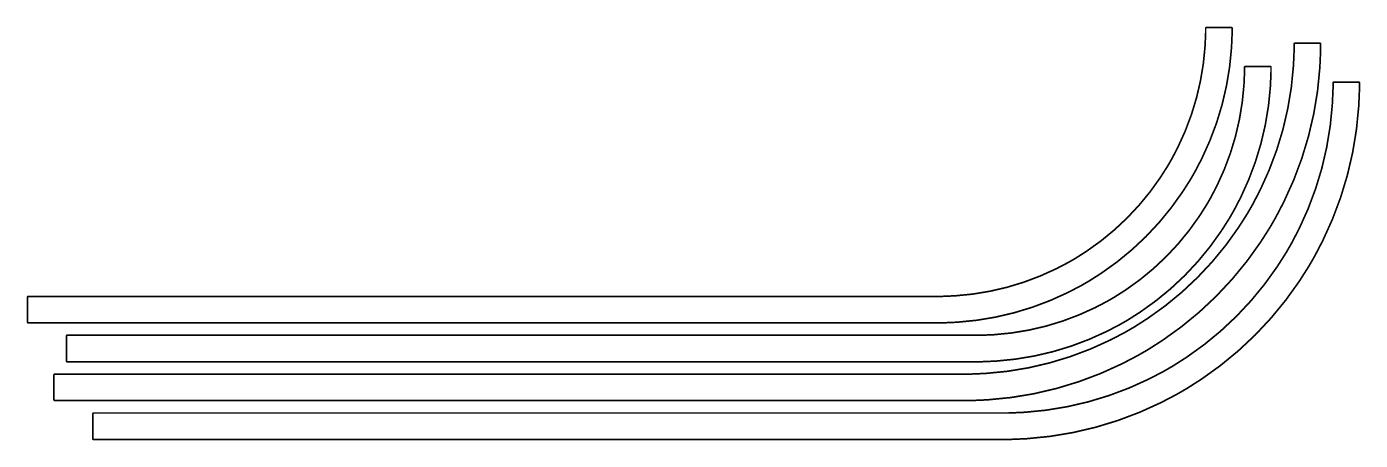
# Model space of a CAD drawing. Extents: x 1 to 736, y 1 to 227.
# Drawn here: x 574.4 to 735.7, y 12.6 to 62.6 of the extents above; entities that cross this region are included whole.
import ezdxf

# ---------------------------------------------------------------- set-up
doc = ezdxf.new("R2010")
doc.units = 0
doc.layers.get('0').update_dxf_attribs({"linetype": 'CONTINUOUS'})

msp = doc.modelspace()

# ---------------------------------------------------------------- linework, layer by layer
at = {"color": 0, "const_width": 0.2}
for points in [[(574.643, 26.8387), (684.643, 26.8387), (685.229, 26.8387), (686.982, 26.9159), (689.3, 27.1446), (691.596, 27.5249), (693.857, 28.0527), (696.08, 28.7266), (698.257, 29.5451), (700.38, 30.507), (701.94, 31.3173), (702.444, 31.6081), (702.949, 31.9002), (704.427, 32.8442), (706.325, 34.2015), (708.12, 35.6775), (709.817, 37.2664), (711.405, 38.9625), (712.879, 40.7596), (714.237, 42.6544), (715.183, 44.1332), (715.476, 44.6387), (715.765, 45.1446), (716.576, 46.7018), (717.536, 48.8251), (718.358, 51.0011), (719.032, 53.2253), (719.557, 55.4881), (719.938, 57.7825), (720.168, 60.1017), (720.245, 61.8546), (720.245, 62.4388)], [(717.042, 62.4388), (717.042, 61.9083), (716.971, 60.3127), (716.763, 58.2013), (716.418, 56.1139), (715.938, 54.0537), (715.324, 52.0305), (714.58, 50.0489), (713.705, 48.1157), (712.967, 46.699), (712.703, 46.2386), (712.435, 45.7786), (711.577, 44.432), (710.343, 42.7083), (708.999, 41.0725), (707.552, 39.5291), (706.011, 38.0834), (704.374, 36.74), (702.649, 35.5039), (701.305, 34.6452), (700.842, 34.3793), (700.384, 34.1147), (698.966, 33.3775), (697.032, 32.5024), (695.05, 31.7569), (693.028, 31.1423), (690.968, 30.6627), (688.88, 30.3168), (686.77, 30.1088), (685.172, 30.0385), (684.643, 30.0385)], [(720.143, 62.5394), (717.144, 62.5394), (717.127, 62.5394), (717.07, 62.5105), (717.042, 62.4568), (717.042, 62.4388)], [(720.245, 62.4388), (720.245, 62.4568), (720.213, 62.5105), (720.161, 62.5394), (720.143, 62.5394)], [(577.846, 17.4405), (687.846, 17.4405), (688.555, 17.4405), (690.675, 17.5341), (693.487, 17.8112), (696.263, 18.27), (699.004, 18.9095), (701.693, 19.7253), (704.331, 20.7174), (706.9, 21.8805), (708.783, 22.8617), (709.397, 23.2144), (710.011, 23.5686), (711.8, 24.7096), (714.093, 26.355), (716.273, 28.1409), (718.323, 30.0647), (720.245, 32.1166), (722.034, 34.2938), (723.678, 36.5869), (724.821, 38.3783), (725.174, 38.9901), (725.526, 39.6035), (726.507, 41.4874), (727.671, 44.0588), (728.663, 46.6947), (729.477, 49.3861), (730.119, 52.1257), (730.578, 54.9039), (730.853, 57.7109), (730.948, 59.8329), (730.948, 60.5398)], [(727.745, 60.5398), (727.745, 59.8854), (727.661, 57.9219), (727.403, 55.3212), (726.976, 52.7498), (726.387, 50.213), (725.629, 47.7213), (724.711, 45.2808), (723.635, 42.9024), (722.729, 41.1579), (722.401, 40.5903), (722.073, 40.0237), (721.014, 38.3646), (719.494, 36.2423), (717.839, 34.2277), (716.058, 32.3274), (714.16, 30.547), (712.145, 28.8919), (710.022, 27.3706), (708.364, 26.3136), (707.796, 25.9857), (707.228, 25.6591), (705.485, 24.751), (703.104, 23.6733), (700.663, 22.7569), (698.172, 22.0004), (695.635, 21.4092), (693.064, 20.9834), (690.464, 20.7271), (688.502, 20.6403), (687.846, 20.6403)], [(730.846, 60.6407), (727.848, 60.6407), (727.83, 60.6407), (727.773, 60.6118), (727.745, 60.5578), (727.745, 60.5398)], [(730.948, 60.5398), (730.948, 60.5578), (730.917, 60.6118), (730.864, 60.6407), (730.846, 60.6407)], [(579.346, 22.1396), (689.345, 22.1396), (689.931, 22.1396), (691.684, 22.2167), (694.002, 22.4455), (696.295, 22.8258), (698.56, 23.3536), (700.782, 24.0275), (702.959, 24.846), (705.083, 25.8079), (706.639, 26.6182), (707.147, 26.9089), (707.651, 27.2011), (709.129, 28.1451), (711.024, 29.5024), (712.823, 30.9783), (714.52, 32.5672), (716.107, 34.2635), (717.582, 36.0606), (718.94, 37.9554), (719.885, 39.4339), (720.178, 39.9397), (720.467, 40.4453), (721.279, 42.0028), (722.238, 44.1262), (723.057, 46.3021), (723.731, 48.5263), (724.26, 50.7891), (724.641, 53.0835), (724.87, 55.4027), (724.944, 57.1556), (724.944, 57.7398)], [(721.745, 57.7398), (721.745, 57.2093), (721.674, 55.6137), (721.466, 53.5023), (721.12, 51.4145), (720.64, 49.3543), (720.027, 47.3315), (719.282, 45.3499), (718.407, 43.4164), (717.67, 42), (717.405, 41.5396), (717.137, 41.0792), (716.28, 39.733), (715.042, 38.009), (713.701, 36.3732), (712.255, 34.8299), (710.71, 33.3843), (709.076, 32.0408), (707.351, 30.8047), (706.004, 29.9461), (705.545, 29.6802), (705.083, 29.4156), (703.668, 28.6784), (701.735, 27.8033), (699.752, 27.0578), (697.731, 26.4432), (695.671, 25.9636), (693.582, 25.6177), (691.469, 25.4096), (689.875, 25.3394), (689.345, 25.3394)], [(724.845, 57.8404), (721.847, 57.8404), (721.829, 57.8404), (721.773, 57.8115), (721.745, 57.7578), (721.745, 57.7398)], [(724.944, 57.7398), (724.944, 57.7578), (724.916, 57.8115), (724.863, 57.8404), (724.845, 57.8404)], [(582.549, 12.7413), (692.549, 12.7413), (693.258, 12.7413), (695.378, 12.835), (698.186, 13.112), (700.966, 13.5709), (703.703, 14.2103), (706.395, 15.0261), (709.034, 16.0183), (711.602, 17.1814), (713.486, 18.1626), (714.1, 18.5153), (714.71, 18.8695), (716.502, 20.0105), (718.795, 21.6559), (720.972, 23.4418), (723.025, 25.3655), (724.948, 27.4175), (726.736, 29.5947), (728.38, 31.8878), (729.52, 33.6793), (729.876, 34.2911), (730.229, 34.9043), (731.21, 36.788), (732.374, 39.3594), (733.365, 41.9957), (734.18, 44.6871), (734.818, 47.4267), (735.277, 50.2049), (735.556, 53.0119), (735.648, 55.1339), (735.648, 55.8408)], [(732.448, 55.8408), (732.448, 55.1864), (732.36, 53.2225), (732.106, 50.6222), (731.679, 48.0508), (731.09, 45.514), (730.331, 43.0223), (729.414, 40.5818), (728.338, 38.2034), (727.428, 36.4589), (727.103, 35.8909), (726.775, 35.3247), (725.717, 33.6655), (724.196, 31.5433), (722.542, 29.5286), (720.76, 27.6283), (718.859, 25.8479), (716.844, 24.1928), (714.724, 22.6715), (713.066, 21.6145), (712.498, 21.2865), (711.93, 20.96), (710.188, 20.0518), (707.806, 18.9742), (705.365, 18.0578), (702.874, 17.3013), (700.338, 16.7101), (697.766, 16.2843), (695.166, 16.028), (693.201, 15.9411), (692.549, 15.9411)], [(735.549, 55.9414), (732.55, 55.9414), (732.529, 55.9414), (732.476, 55.9125), (732.448, 55.8588), (732.448, 55.8408)], [(735.648, 55.8408), (735.648, 55.8588), (735.619, 55.9125), (735.566, 55.9414), (735.549, 55.9414)], [(684.643, 30.0385), (574.643, 30.0385), (574.626, 30.0385), (574.569, 30.0095), (574.541, 29.9558), (574.541, 29.9379)], [(574.541, 29.9379), (574.541, 26.9379), (574.541, 26.9214), (574.569, 26.8676), (574.626, 26.8373), (574.643, 26.8373)], [(689.345, 25.3394), (579.342, 25.3394), (579.325, 25.3394), (579.272, 25.3104), (579.243, 25.2567), (579.243, 25.2388)], [(579.243, 25.2388), (579.243, 22.2388), (579.243, 22.2222), (579.272, 22.1685), (579.325, 22.1382), (579.342, 22.1382)], [(687.846, 20.6403), (577.846, 20.6403), (577.829, 20.6403), (577.776, 20.6113), (577.744, 20.5576), (577.744, 20.5397)], [(577.744, 20.5397), (577.744, 17.5397), (577.744, 17.5231), (577.776, 17.4694), (577.829, 17.4391), (577.846, 17.4391)], [(692.549, 15.9411), (582.549, 15.9411), (582.531, 15.9411), (582.475, 15.9122), (582.447, 15.8585), (582.447, 15.8405)], [(582.447, 15.8405), (582.447, 12.8405), (582.447, 12.824), (582.475, 12.7703), (582.531, 12.74), (582.549, 12.74)]]:
    msp.add_lwpolyline(points, dxfattribs=at)

doc.saveas('drawing.dxf')
